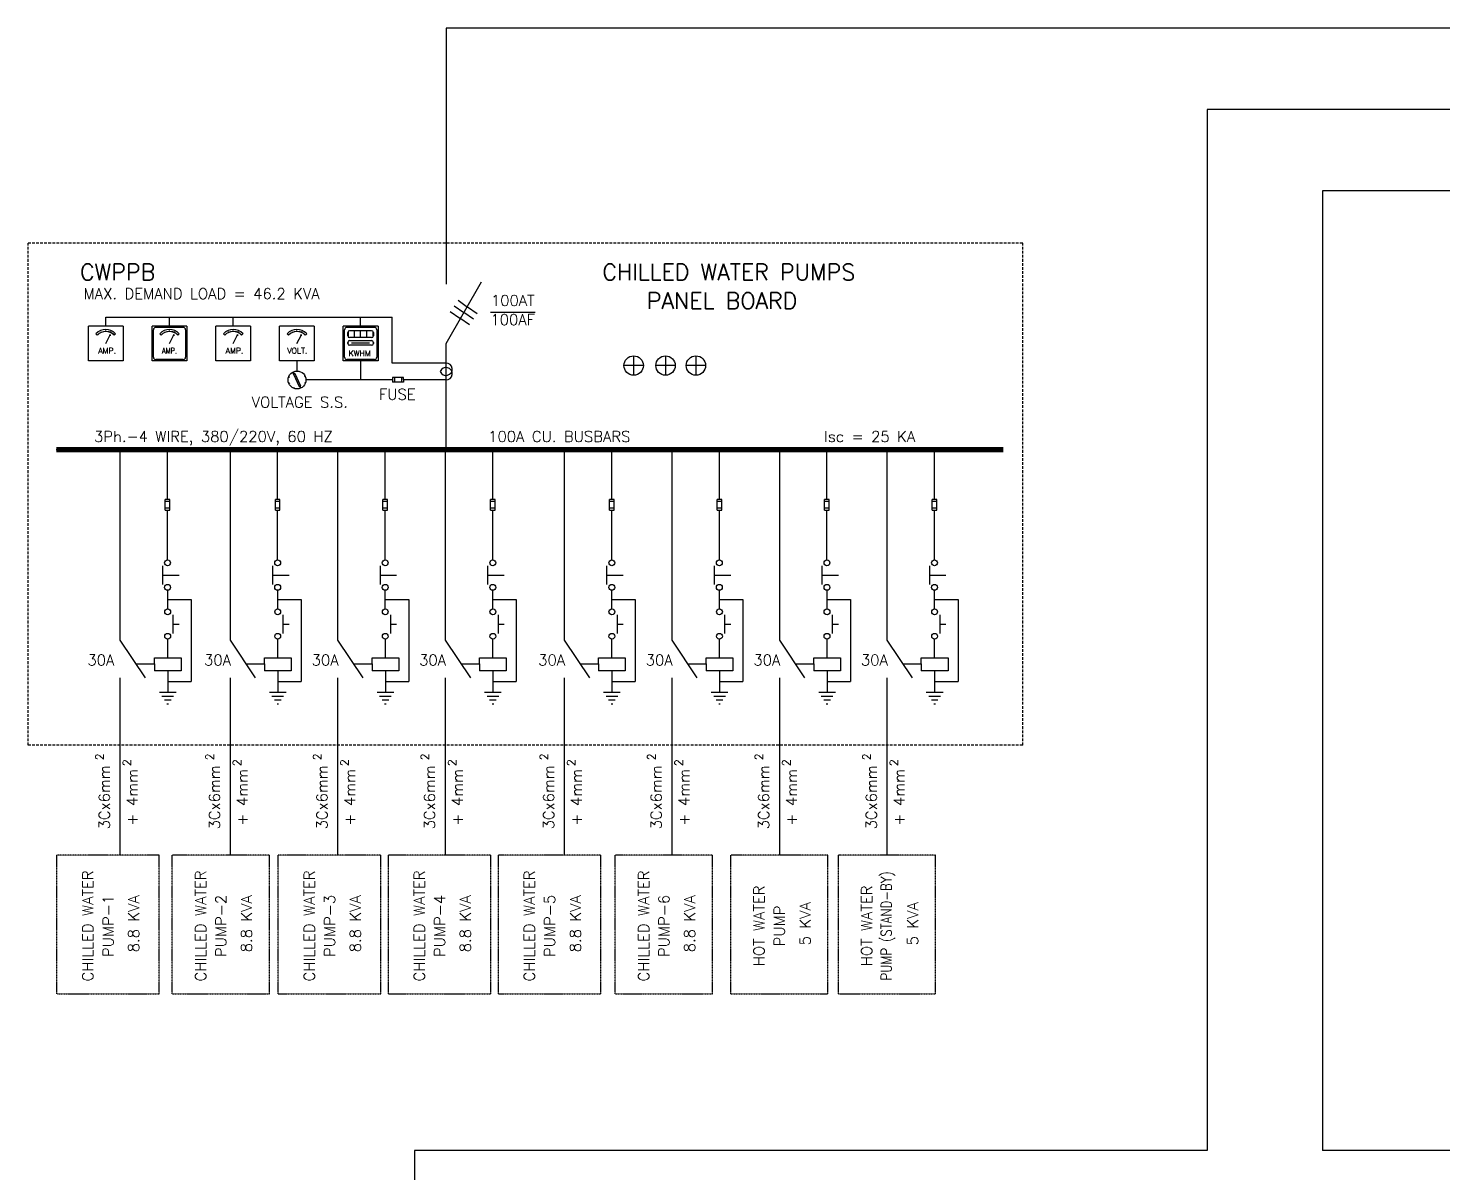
# Model space of a CAD drawing. Extents: x 20055 to 127460, y -8950 to 79188.
# Drawn here: x 61681 to 87773, y 11130 to 32250 of the extents above; entities that cross this region are included whole.
import ezdxf
from ezdxf.enums import TextEntityAlignment as Align

# ---------------------------------------------------------------- set-up
doc = ezdxf.new("R2010")
doc.units = 0
doc.header["$MEASUREMENT"] = 0
doc.linetypes.add('DASHED', pattern=[0.75, 0.5, -0.25])
for name, color, linetype in [('DB', 4, 'CONTINUOUS'), ('GRID-NO', 1, 'CONTINUOUS'), ('LIGH', 3, 'CONTINUOUS'), ('TEXT', 200, 'CONTINUOUS'), ('WIRE', 4, 'CONTINUOUS')]:
    doc.layers.add(name, color=color, linetype=linetype)
doc.styles.add('DWG', font='ROMANS.shx', dxfattribs={"width": 0.8, "height": 200})
doc.styles.add('ROMANS', font='ROMANS.shx', dxfattribs={"height": 0.4})

msp = doc.modelspace()

# ---------------------------------------------------------------- linework, layer by layer
at = {"layer": 'DB', "color": 7, "linetype": 'DASHED', "ltscale": 100}
for p, q in [((80025, 28285), (61681, 28285)), ((61681, 19018), (61681, 28285)), ((80025, 19018), (80025, 28285)), ((80025, 19018), (61681, 19018))]:
    msp.add_line(p, q, dxfattribs=at)
at = {"layer": 'DB', "color": 7, "linetype": 'DASHED'}
for p, q in [((64096, 16993), (62206, 16993)), ((62206, 14431), (62206, 16993)), ((64096, 14431), (64096, 16993)), ((64336, 14431), (64336, 16993)), ((66128, 16993), (64336, 16993)), ((66128, 14431), (66128, 16993)), ((68183, 16993), (66293, 16993)), ((66293, 14431), (66293, 16993)), ((68183, 14431), (68183, 16993)), ((70213, 16993), (68324, 16993)), ((68324, 14431), (68324, 16993)), ((70213, 14431), (70213, 16993)), ((72243, 16993), (70354, 16993)), ((70354, 14431), (70354, 16993)), ((72243, 14431), (72243, 16993)), ((74301, 16993), (72509, 16993)), ((72509, 14431), (72509, 16993)), ((74301, 14431), (74301, 16993)), ((74640, 14431), (74640, 16993)), ((76431, 16993), (74640, 16993)), ((76431, 14431), (76431, 16993)), ((76624, 14431), (76624, 16993)), ((78416, 16993), (76624, 16993)), ((78416, 14431), (78416, 16993)), ((62206, 14431), (64096, 14431)), ((64336, 14431), (66128, 14431)), ((66293, 14431), (68183, 14431)), ((68324, 14431), (70213, 14431)), ((70354, 14431), (72243, 14431)), ((72509, 14431), (74301, 14431)), ((74640, 14431), (76431, 14431)), ((76624, 14431), (78416, 14431))]:
    msp.add_line(p, q, dxfattribs=at)
at = {"layer": 'LIGH', "color": 4}
for p, q in [((64250, 23556), (64250, 24473)), ((66281, 23556), (66281, 24473)), ((68265, 23556), (68265, 24473)), ((70249, 23556), (70249, 24473)), ((72445, 23556), (72445, 24473)), ((74429, 23556), (74429, 24473)), ((76414, 23556), (76414, 24473)), ((78398, 23556), (78398, 24473)), ((64250, 22438), (64250, 23355)), ((66281, 22438), (66281, 23355)), ((68265, 22438), (68265, 23355)), ((70249, 22438), (70249, 23355)), ((72445, 22438), (72445, 23355)), ((74429, 22438), (74429, 23355)), ((76414, 22438), (76414, 23355)), ((78398, 22438), (78398, 23355)), ((64155, 22331), (64155, 21987)), ((66185, 22331), (66185, 21987)), ((68170, 22331), (68170, 21987)), ((70154, 22331), (70154, 21987)), ((72350, 22331), (72350, 21987)), ((74334, 22331), (74334, 21987)), ((76318, 22331), (76318, 21987)), ((78303, 22331), (78303, 21987)), ((64252, 21535), (64252, 21879)), ((64252, 21707), (64684, 21707)), ((64684, 21707), (64684, 20195)), ((66282, 21535), (66282, 21879)), ((66282, 21707), (66715, 21707)), ((66715, 21707), (66715, 20195)), ((68266, 21535), (68266, 21879)), ((68266, 21707), (68699, 21707)), ((68699, 21707), (68699, 20195)), ((70251, 21535), (70251, 21879)), ((70251, 21707), (70683, 21707)), ((70683, 21707), (70683, 20195)), ((72447, 21535), (72447, 21879)), ((72447, 21707), (72879, 21707)), ((72879, 21707), (72879, 20195)), ((74431, 21535), (74431, 21879)), ((74431, 21707), (74863, 21707)), ((74863, 21707), (74863, 20195)), ((76415, 21535), (76415, 21879)), ((76415, 21707), (76848, 21707)), ((76848, 21707), (76848, 20195)), ((78400, 21535), (78400, 21879)), ((78400, 21707), (78832, 21707)), ((78832, 21707), (78832, 20195)), ((64347, 21428), (64347, 21084)), ((66377, 21428), (66377, 21084)), ((68362, 21428), (68362, 21084)), ((70346, 21428), (70346, 21084)), ((72542, 21428), (72542, 21084)), ((74526, 21428), (74526, 21084)), ((76511, 21428), (76511, 21084)), ((78495, 21428), (78495, 21084)), ((64253, 20632), (64253, 20976)), ((66284, 20632), (66284, 20976)), ((68268, 20632), (68268, 20976)), ((70252, 20632), (70252, 20976)), ((72448, 20632), (72448, 20976)), ((74432, 20632), (74432, 20976)), ((76417, 20632), (76417, 20976)), ((78401, 20632), (78401, 20976)), ((64007, 20521), (64007, 20632)), ((64007, 20632), (64500, 20632)), ((64500, 20632), (64500, 20390)), ((66037, 20632), (66530, 20632)), ((66037, 20521), (66037, 20632)), ((66530, 20632), (66530, 20390)), ((68022, 20632), (68514, 20632)), ((68022, 20521), (68022, 20632)), ((68514, 20632), (68514, 20390)), ((70006, 20521), (70006, 20632)), ((70006, 20632), (70499, 20632)), ((70499, 20632), (70499, 20390)), ((72202, 20632), (72694, 20632)), ((72202, 20521), (72202, 20632)), ((72694, 20632), (72694, 20390)), ((74186, 20632), (74679, 20632)), ((74186, 20521), (74186, 20632)), ((74679, 20632), (74679, 20390)), ((76170, 20632), (76663, 20632)), ((76170, 20521), (76170, 20632)), ((76663, 20632), (76663, 20390)), ((78155, 20521), (78155, 20632)), ((78155, 20632), (78647, 20632)), ((78647, 20632), (78647, 20390)), ((63664, 20520), (64007, 20520)), ((64007, 20520), (64007, 20390)), ((64500, 20390), (64007, 20390)), ((64253, 20390), (64253, 20000)), ((65695, 20520), (66037, 20520)), ((66037, 20520), (66037, 20390)), ((66530, 20390), (66037, 20390)), ((66284, 20390), (66284, 20000)), ((67679, 20520), (68022, 20520)), ((68022, 20520), (68022, 20390)), ((68514, 20390), (68022, 20390)), ((68268, 20390), (68268, 20000)), ((69663, 20520), (70006, 20520)), ((70006, 20520), (70006, 20390)), ((70499, 20390), (70006, 20390)), ((70252, 20390), (70252, 20000)), ((71859, 20520), (72202, 20520)), ((72202, 20520), (72202, 20390)), ((72694, 20390), (72202, 20390)), ((72448, 20390), (72448, 20000)), ((73843, 20520), (74186, 20520)), ((74186, 20520), (74186, 20390)), ((74679, 20390), (74186, 20390)), ((74432, 20390), (74432, 20000)), ((75828, 20520), (76170, 20520)), ((76170, 20520), (76170, 20390)), ((76663, 20390), (76170, 20390)), ((76417, 20390), (76417, 20000)), ((77812, 20520), (78155, 20520)), ((78155, 20520), (78155, 20390)), ((78647, 20390), (78155, 20390)), ((78401, 20390), (78401, 20000)), ((64253, 20195), (64684, 20195)), ((66284, 20195), (66715, 20195)), ((68268, 20195), (68699, 20195)), ((70252, 20195), (70683, 20195)), ((72448, 20195), (72879, 20195)), ((74432, 20195), (74863, 20195)), ((76417, 20195), (76848, 20195)), ((78401, 20195), (78832, 20195))]:
    msp.add_line(p, q, dxfattribs=at)
for centre in [(64250, 22385), (66281, 22385), (68265, 22385), (70249, 22385), (72445, 22385), (74429, 22385), (76414, 22385), (78398, 22385), (64250, 21933), (66281, 21933), (68265, 21933), (70249, 21933), (72445, 21933), (74429, 21933), (76414, 21933), (78398, 21933), (64252, 21481), (66282, 21481), (68266, 21481), (70251, 21481), (72447, 21481), (74431, 21481), (76415, 21481), (78400, 21481), (64252, 21030), (66282, 21030), (68266, 21030), (70251, 21030), (72447, 21030), (74431, 21030), (76415, 21030), (78400, 21030)]:
    msp.add_circle(centre, 53.8, dxfattribs=at)
at = {"layer": 'WIRE', "color": 4, "linetype": 'Continuous'}
for p, q in [((89446, 32250), (69387, 32250)), ((91430, 30750), (83430, 30750)), ((93555, 29250), (85555, 29250)), ((83430, 11541), (68804, 11541)), ((107544, 11541), (85555, 11541))]:
    msp.add_line(p, q, dxfattribs=at)
at = {"layer": 'WIRE', "color": 4}
for p, q in [((69387, 32250), (69387, 27531)), ((83430, 30750), (83430, 11541)), ((85555, 29250), (85555, 11541)), ((69387, 26436), (70042, 27569)), ((69609, 27230), (69786, 27106)), ((63110, 26920), (68396, 26920)), ((63110, 26755), (63110, 26920)), ((64285, 26755), (64285, 26920)), ((65461, 26755), (65461, 26920)), ((67812, 26755), (67812, 26920)), ((68396, 26073), (68396, 26920)), ((69465, 27024), (69642, 26900)), ((69538, 27126), (69714, 27003)), ((69818, 26777), (69642, 26900)), ((69891, 26879), (69714, 27003)), ((69962, 26983), (69786, 27106)), ((63431, 26755), (62789, 26755)), ((62789, 26111), (62789, 26755)), ((63431, 26755), (63431, 26111)), ((63964, 26111), (63964, 26755)), ((64606, 26755), (63964, 26755)), ((63989, 26178), (63989, 26688)), ((64540, 26730), (64031, 26730)), ((64582, 26688), (64582, 26178)), ((64606, 26755), (64606, 26111)), ((65140, 26111), (65140, 26755)), ((65782, 26755), (65140, 26755)), ((65782, 26755), (65782, 26111)), ((66315, 26111), (66315, 26755)), ((66957, 26755), (66315, 26755)), ((66957, 26755), (66957, 26111)), ((67491, 26111), (67491, 26755)), ((68133, 26755), (67491, 26755)), ((67515, 26178), (67515, 26688)), ((68066, 26730), (67557, 26730)), ((68108, 26688), (68108, 26178)), ((68133, 26755), (68133, 26111)), ((69387, 24473), (69387, 26436)), ((63431, 26111), (62789, 26111)), ((64606, 26111), (63964, 26111)), ((64540, 26136), (64031, 26136)), ((65782, 26111), (65140, 26111)), ((66957, 26111), (66315, 26111)), ((66636, 26111), (66636, 25925)), ((68133, 26111), (67491, 26111)), ((68066, 26136), (67557, 26136)), ((67812, 26111), (67812, 25760)), ((72848, 26204), (72848, 25847)), ((73436, 26204), (73436, 25847)), ((73997, 26204), (73997, 25847)), ((66568, 25910), (66575, 25894)), ((66571, 25869), (66575, 25894)), ((66571, 25869), (66678, 25640)), ((66575, 25894), (66597, 25881)), ((66597, 25881), (66704, 25651)), ((66694, 25915), (66688, 25899)), ((69387, 26073), (68396, 26073)), ((73027, 26026), (72669, 26026)), ((73614, 26026), (73257, 26026)), ((74176, 26026), (73819, 26026)), ((66483, 25816), (66499, 25810)), ((66504, 25698), (66488, 25691)), ((66586, 25622), (66580, 25606)), ((66678, 25640), (66700, 25627)), ((66700, 25627), (66704, 25651)), ((66700, 25627), (66707, 25611)), ((66787, 25830), (66771, 25822)), ((66777, 25711), (66793, 25705)), ((68399, 25760), (66803, 25760)), ((68399, 25803), (68399, 25717)), ((68601, 25803), (68399, 25803)), ((68601, 25717), (68399, 25717)), ((68436, 25803), (68436, 25717)), ((68563, 25803), (68563, 25717)), ((68601, 25760), (68601, 25803)), ((68601, 25760), (68601, 25717)), ((69387, 25760), (68601, 25760)), ((62788, 24473), (62195, 24473)), ((62788, 24473), (75539, 24473)), ((63372, 24473), (63372, 20958)), ((65402, 24473), (65402, 20958)), ((67387, 24473), (67387, 20958)), ((69371, 24473), (69371, 20958)), ((71567, 24473), (71567, 20958)), ((73551, 24473), (73551, 20958)), ((75536, 24473), (75536, 20958)), ((77520, 24473), (77520, 20958)), ((64208, 23355), (64208, 23556)), ((64293, 23556), (64208, 23556)), ((64293, 23519), (64208, 23519)), ((64293, 23355), (64293, 23556)), ((66323, 23556), (66238, 23556)), ((66238, 23355), (66238, 23556)), ((66323, 23519), (66238, 23519)), ((66323, 23355), (66323, 23556)), ((68222, 23355), (68222, 23556)), ((68308, 23556), (68222, 23556)), ((68308, 23519), (68222, 23519)), ((68308, 23355), (68308, 23556)), ((70207, 23355), (70207, 23556)), ((70292, 23556), (70207, 23556)), ((70292, 23519), (70207, 23519)), ((70292, 23355), (70292, 23556)), ((72402, 23355), (72402, 23556)), ((72488, 23556), (72402, 23556)), ((72488, 23519), (72402, 23519)), ((72488, 23355), (72488, 23556)), ((74387, 23355), (74387, 23556)), ((74472, 23556), (74387, 23556)), ((74472, 23519), (74387, 23519)), ((74472, 23355), (74472, 23556)), ((76371, 23355), (76371, 23556)), ((76456, 23556), (76371, 23556)), ((76456, 23519), (76371, 23519)), ((76456, 23355), (76456, 23556)), ((78441, 23556), (78355, 23556)), ((78355, 23355), (78355, 23556)), ((78441, 23519), (78355, 23519)), ((78441, 23355), (78441, 23556)), ((64293, 23392), (64208, 23392)), ((64208, 23355), (64293, 23355)), ((66323, 23392), (66238, 23392)), ((66238, 23355), (66323, 23355)), ((68308, 23392), (68222, 23392)), ((68222, 23355), (68308, 23355)), ((70292, 23392), (70207, 23392)), ((70207, 23355), (70292, 23355)), ((72488, 23392), (72402, 23392)), ((72402, 23355), (72488, 23355)), ((74472, 23392), (74387, 23392)), ((74387, 23355), (74472, 23355)), ((76456, 23392), (76371, 23392)), ((76371, 23355), (76456, 23355)), ((78441, 23392), (78355, 23392)), ((78355, 23355), (78441, 23355)), ((64155, 22159), (64461, 22159)), ((66185, 22159), (66491, 22159)), ((68170, 22159), (68475, 22159)), ((70154, 22159), (70460, 22159)), ((72350, 22159), (72656, 22159)), ((74334, 22159), (74640, 22159)), ((76318, 22159), (76624, 22159)), ((78303, 22159), (78609, 22159)), ((64347, 21256), (64461, 21256)), ((66377, 21256), (66491, 21256)), ((68362, 21256), (68475, 21256)), ((70346, 21256), (70460, 21256)), ((72542, 21256), (72656, 21256)), ((74526, 21256), (74640, 21256)), ((76511, 21256), (76624, 21256)), ((78495, 21256), (78609, 21256)), ((63372, 20958), (63837, 20261)), ((65402, 20958), (65867, 20261)), ((67387, 20958), (67851, 20261)), ((69371, 20958), (69836, 20261)), ((71567, 20958), (72031, 20261)), ((73551, 20958), (74016, 20261)), ((75536, 20958), (76000, 20261)), ((77520, 20958), (77984, 20261)), ((63372, 20261), (63372, 16993)), ((65402, 20261), (65402, 16993)), ((67387, 20261), (67387, 16993)), ((69371, 20261), (69371, 16993)), ((71567, 20261), (71567, 16993)), ((73551, 20261), (73551, 16993)), ((75536, 20261), (75536, 16993)), ((77520, 20261), (77520, 16993)), ((64100, 20000), (64407, 20000)), ((64146, 19927), (64361, 19927)), ((64192, 19855), (64314, 19855)), ((66130, 20000), (66437, 20000)), ((66176, 19927), (66391, 19927)), ((66223, 19855), (66345, 19855)), ((68114, 20000), (68422, 20000)), ((68161, 19927), (68375, 19927)), ((68207, 19855), (68329, 19855)), ((70099, 20000), (70406, 20000)), ((70145, 19927), (70360, 19927)), ((70191, 19855), (70313, 19855)), ((72294, 20000), (72602, 20000)), ((72341, 19927), (72555, 19927)), ((72387, 19855), (72509, 19855)), ((74279, 20000), (74586, 20000)), ((74325, 19927), (74540, 19927)), ((74371, 19855), (74493, 19855)), ((76263, 20000), (76570, 20000)), ((76309, 19927), (76524, 19927)), ((76356, 19855), (76478, 19855)), ((78247, 20000), (78555, 20000)), ((78294, 19927), (78508, 19927)), ((78340, 19855), (78462, 19855)), ((64239, 19782), (64268, 19782)), ((66269, 19782), (66298, 19782)), ((68253, 19782), (68283, 19782)), ((70238, 19782), (70267, 19782)), ((72433, 19782), (72463, 19782)), ((74418, 19782), (74447, 19782)), ((76402, 19782), (76431, 19782)), ((78386, 19782), (78416, 19782)), ((68804, 11541), (68804, 7942))]:
    msp.add_line(p, q, dxfattribs=at)
at = {"layer": 'WIRE', "color": 11}
for p, q in [((62982, 26625), (62988, 26616)), ((63002, 26636), (63007, 26626)), ((63019, 26655), (63027, 26636)), ((63044, 26653), (63047, 26643)), ((63065, 26658), (63067, 26648)), ((63091, 26662), (63091, 26652)), ((63110, 26652), (63111, 26673)), ((63131, 26662), (63130, 26652)), ((63156, 26658), (63154, 26648)), ((63177, 26653), (63174, 26643)), ((63202, 26655), (63194, 26636)), ((63219, 26636), (63214, 26626)), ((63239, 26625), (63233, 26616)), ((64157, 26625), (64164, 26616)), ((64177, 26636), (64182, 26626)), ((64195, 26655), (64202, 26636)), ((64219, 26653), (64223, 26643)), ((64240, 26658), (64243, 26648)), ((64266, 26662), (64266, 26652)), ((64286, 26652), (64286, 26673)), ((64306, 26662), (64306, 26652)), ((64332, 26658), (64329, 26648)), ((64353, 26653), (64349, 26643)), ((64377, 26655), (64370, 26636)), ((64395, 26636), (64390, 26626)), ((64415, 26625), (64408, 26616)), ((65333, 26625), (65339, 26616)), ((65353, 26636), (65358, 26626)), ((65370, 26655), (65378, 26636)), ((65395, 26653), (65398, 26643)), ((65416, 26658), (65418, 26648)), ((65441, 26662), (65442, 26652)), ((65461, 26652), (65462, 26673)), ((65482, 26662), (65481, 26652)), ((65507, 26658), (65505, 26648)), ((65528, 26653), (65525, 26643)), ((65553, 26655), (65545, 26636)), ((65570, 26636), (65565, 26626)), ((65590, 26625), (65584, 26616)), ((66508, 26625), (66515, 26616)), ((66528, 26636), (66533, 26626)), ((66546, 26655), (66553, 26636)), ((66570, 26653), (66574, 26643)), ((66591, 26658), (66593, 26648)), ((66617, 26662), (66617, 26652)), ((66637, 26652), (66637, 26673)), ((66657, 26662), (66657, 26652)), ((66683, 26658), (66680, 26648)), ((66704, 26653), (66700, 26643)), ((66728, 26655), (66721, 26636)), ((66746, 26636), (66741, 26626)), ((66766, 26625), (66759, 26616)), ((67575, 26575), (67575, 26635)), ((67589, 26556), (67589, 26654)), ((68015, 26668), (67608, 26668)), ((67700, 26556), (67700, 26654)), ((67812, 26556), (67812, 26654)), ((67923, 26556), (67923, 26654)), ((68034, 26654), (68034, 26556)), ((68049, 26635), (68049, 26575)), ((62929, 26614), (62954, 26589)), ((62965, 26611), (62972, 26603)), ((63110, 26433), (63192, 26591)), ((63110, 26433), (63110, 26433)), ((63110, 26433), (63110, 26433)), ((63183, 26580), (63196, 26598)), ((63189, 26584), (63183, 26580)), ((63189, 26577), (63196, 26598)), ((63189, 26584), (63189, 26577)), ((63256, 26611), (63249, 26603)), ((63265, 26589), (63290, 26614)), ((64105, 26614), (64130, 26589)), ((64141, 26611), (64148, 26603)), ((64285, 26433), (64368, 26591)), ((64285, 26433), (64285, 26433)), ((64285, 26433), (64286, 26433)), ((64358, 26580), (64371, 26598)), ((64364, 26584), (64358, 26580)), ((64364, 26577), (64371, 26598)), ((64364, 26584), (64364, 26577)), ((64431, 26611), (64425, 26603)), ((64441, 26589), (64466, 26614)), ((65280, 26614), (65305, 26589)), ((65316, 26611), (65323, 26603)), ((65461, 26433), (65543, 26591)), ((65461, 26433), (65461, 26433)), ((65461, 26433), (65461, 26433)), ((65533, 26580), (65547, 26598)), ((65540, 26584), (65533, 26580)), ((65540, 26577), (65547, 26598)), ((65540, 26584), (65540, 26577)), ((65607, 26611), (65600, 26603)), ((65616, 26589), (65641, 26614)), ((66456, 26614), (66481, 26589)), ((66492, 26611), (66498, 26603)), ((66636, 26433), (66719, 26591)), ((66636, 26433), (66637, 26433)), ((66636, 26433), (66636, 26433)), ((66709, 26580), (66722, 26598)), ((66715, 26584), (66709, 26580)), ((66715, 26577), (66722, 26598)), ((66715, 26584), (66715, 26577)), ((66782, 26611), (66775, 26603)), ((66792, 26589), (66817, 26614)), ((67575, 26435), (67575, 26452)), ((67589, 26442), (67589, 26444)), ((68015, 26541), (67608, 26541)), ((68015, 26485), (67608, 26485)), ((68015, 26401), (67608, 26401)), ((67978, 26442), (67644, 26442)), ((68034, 26444), (68034, 26442)), ((68049, 26452), (68049, 26435))]:
    msp.add_line(p, q, dxfattribs=at)
for points, const_width in [([(63111, 26433, -1), (63108, 26433, -1)], 2.52), ([(63110, 26433, -1), (63109, 26433, -1)], 1.05), ([(64286, 26433, -1), (64284, 26433, -1)], 2.52), ([(64286, 26433, -1), (64285, 26433, -1)], 1.05), ([(65462, 26433, -1), (65459, 26433, -1)], 2.52), ([(65461, 26433, -1), (65460, 26433, -1)], 1.05), ([(66637, 26433, -1), (66635, 26433, -1)], 2.52), ([(66637, 26433, -1), (66636, 26433, -1)], 1.05)]:
    msp.add_lwpolyline(points, format="xyb", close=True, dxfattribs=dict(at, const_width=const_width))
at = {"layer": 'WIRE', "color": 4}
msp.add_lwpolyline([(79668, 24473, 100, 100, 0), (62195, 24473, 25.6, 25.6, 0)], format="xyseb", dxfattribs=at)
at = {"layer": 'WIRE', "color": 4, "const_width": 25.6}
msp.add_lwpolyline([(62195, 24473), (79668, 24473)], dxfattribs=at)
at = {"layer": 'WIRE', "color": 4}
for centre, radius in [((72848, 26026), 179), ((73436, 26026), 179), ((73997, 26026), 179), ((66638, 25760), 165)]:
    msp.add_circle(centre, radius, dxfattribs=at)
at = {"layer": 'WIRE', "color": 11}
for centre, radius, start, end in [((63110, 26433), 256, 45.0803, 134.9197), ((63110, 26433), 220, 45.0803, 134.9197), ((64285, 26433), 256, 45.0803, 134.9197), ((64285, 26433), 220, 45.0803, 134.9197), ((65461, 26433), 256, 45.0803, 134.9197), ((65461, 26433), 220, 45.0803, 134.9197), ((66636, 26433), 256, 45.0803, 134.9197), ((66636, 26433), 220, 45.0803, 134.9197), ((67608, 26635), 33.5, 90, 180), ((68015, 26635), 33.5, 360, 90), ((67608, 26575), 33.5, 180, 270), ((67608, 26452), 33.5, 90, 180), ((67608, 26435), 33.5, 180, 270), ((68015, 26575), 33.5, 270, 0), ((68015, 26452), 33.5, 0, 90), ((68015, 26435), 33.5, 270, 0)]:
    msp.add_arc(centre, radius, start, end, dxfattribs=at)
at = {"layer": 'WIRE', "color": 4}
for centre, radius, start, end in [((64031, 26688), 41.9, 90, 180), ((64540, 26688), 41.9, 360, 90), ((67557, 26688), 41.9, 90, 180), ((68066, 26688), 41.9, 360, 90), ((64031, 26178), 41.9, 180, 270), ((64540, 26178), 41.9, 270, 0), ((67557, 26178), 41.9, 180, 270), ((68066, 26178), 41.9, 270, 0), ((69387, 25958), 115, 201.2775, 90), ((69387, 25875), 115, 270, 158.7225)]:
    msp.add_arc(centre, radius, start, end, dxfattribs=at)

# ---------------------------------------------------------------- texts
at = {"layer": 'GRID-NO', "color": 4, "style": 'DWG'}
for s, height, p in [('2', 150, (62996, 18805)), ('2', 150, (65026, 18805)), ('2', 150, (67011, 18805)), ('2', 150, (68995, 18805)), ('2', 150, (71191, 18805)), ('2', 150, (73175, 18805)), ('2', 150, (75159, 18805)), ('2', 150, (77144, 18805)), ('3Cx6mm', 200, (63084, 18058)), ('2', 150, (63500, 18696)), ('+ 4mm', 200, (63597, 18058)), ('3Cx6mm', 200, (65115, 18058)), ('2', 150, (65531, 18696)), ('+ 4mm', 200, (65627, 18058)), ('3Cx6mm', 200, (67099, 18058)), ('2', 150, (67515, 18696)), ('+ 4mm', 200, (67612, 18058)), ('3Cx6mm', 200, (69083, 18058)), ('2', 150, (69499, 18696)), ('+ 4mm', 200, (69596, 18058)), ('3Cx6mm', 200, (71279, 18058)), ('2', 150, (71695, 18696)), ('+ 4mm', 200, (71792, 18058)), ('3Cx6mm', 200, (73263, 18058)), ('2', 150, (73679, 18696)), ('+ 4mm', 200, (73776, 18058)), ('3Cx6mm', 200, (75248, 18058)), ('2', 150, (75664, 18696)), ('+ 4mm', 200, (75760, 18058)), ('3Cx6mm', 200, (77232, 18058)), ('2', 150, (77648, 18696)), ('+ 4mm', 200, (77745, 18058)), ('CHILLED WATER', 200, (62778, 15684)), ('CHILLED WATER', 200, (64859, 15684)), ('CHILLED WATER', 200, (66865, 15684)), ('CHILLED WATER', 200, (68895, 15684)), ('CHILLED WATER', 200, (70925, 15684)), ('CHILLED WATER', 200, (73032, 15684)), ('PUMP-1', 200, (63153, 15684)), ('8.8 KVA', 200, (63626, 15725)), ('PUMP-2', 200, (65234, 15684)), ('8.8 KVA', 200, (65707, 15725)), ('PUMP-3', 200, (67240, 15684)), ('8.8 KVA', 200, (67713, 15725)), ('PUMP-4', 200, (69270, 15684)), ('8.8 KVA', 200, (69743, 15725)), ('PUMP-5', 200, (71300, 15684)), ('8.8 KVA', 200, (71774, 15725)), ('PUMP-6', 200, (73407, 15684)), ('8.8 KVA', 200, (73880, 15725)), ('HOT WATER', 200, (75162, 15684)), ('HOT WATER', 200, (77147, 15684)), ('PUMP', 200, (75537, 15684)), ('5 KVA', 200, (76011, 15725)), ('5 KVA', 200, (77995, 15725))]:
    msp.add_text(s, height=height, rotation=90, dxfattribs=at).set_placement(p, align=Align.MIDDLE)
at = {"layer": 'GRID-NO', "color": 4, "style": 'DWG', "width": 0.8}
msp.add_text('PUMP (STAND-BY)', height=200, rotation=90, dxfattribs=at).set_placement((77522, 15684), align=Align.MIDDLE)
at = {"layer": 'TEXT', "color": 4, "style": 'ROMANS'}
for s, height, p in [('CWPPB', 300, (62634, 27602)), ('          CHILLED WATER PUMPS', 300, (70034, 27602)), ('MAX. DEMAND LOAD = 46.2 KVA', 200, (62701, 27252)), ('PANEL BOARD', 300, (73092, 27072)), ('3Ph.-4 WIRE, 380/220V, 60 HZ', 200, (62893, 24617)), ('100A CU. BUSBARS', 200, (70165, 24617)), ('Isc = 25 KA', 200, (76362, 24617))]:
    msp.add_text(s, height=height, dxfattribs=at).set_placement(p)
for s, p in [('100AT', (70618, 27227)), ('%%O100AF', (70618, 26874)), ('FUSE', (68487, 25496)), ('30A', (63021, 20591)), ('30A', (65172, 20591)), ('30A', (67156, 20591)), ('30A', (69140, 20591)), ('30A', (71336, 20591)), ('30A', (73320, 20591)), ('30A', (75305, 20591)), ('30A', (77289, 20591))]:
    msp.add_text(s, height=200, dxfattribs=at).set_placement(p, align=Align.MIDDLE)
at = {"layer": 'WIRE', "color": 11, "style": 'DWG'}
for s, p in [('AMP.', (62971, 26247)), ('AMP.', (65322, 26247)), ('VOLT.', (66457, 26247)), ('KWHM', (67590, 26199))]:
    msp.add_text(s, height=104.8, dxfattribs=at).set_placement(p)
at = {"layer": 'WIRE', "color": 11, "style": 'DWG', "width": 0.8}
msp.add_text('AMP.', height=104.8, dxfattribs=at).set_placement((64146, 26247))
at = {"layer": 'WIRE', "color": 4, "style": 'DWG'}
msp.add_text('VOLTAGE S.S.', height=200, dxfattribs=at).set_placement((65802, 25250))

doc.saveas('drawing.dxf')
